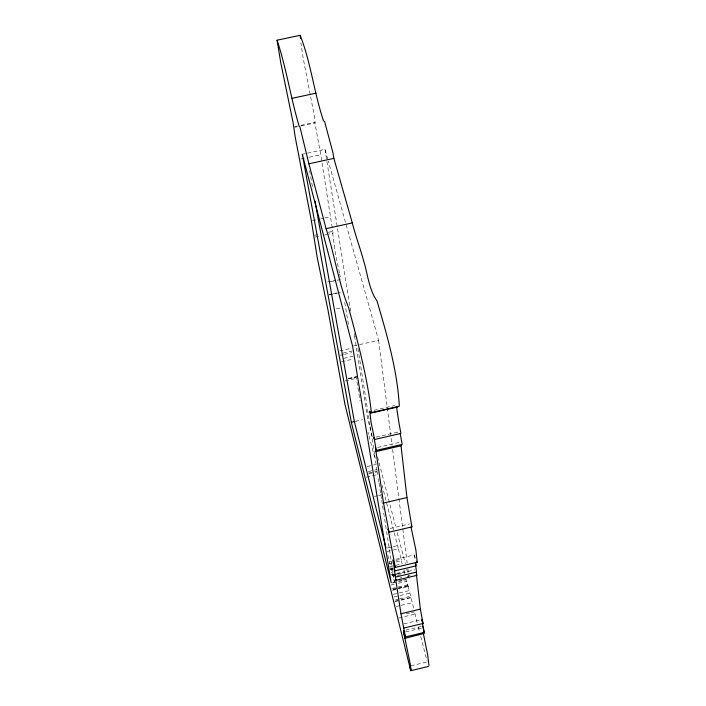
<?xml version="1.0" encoding="UTF-8"?>
<svg xmlns="http://www.w3.org/2000/svg" width="706" height="706" viewBox="0 0 706 706"><rect width="100%" height="100%" fill="white"/><g stroke="black" fill="none" stroke-linecap="round" stroke-linejoin="round"><path stroke-width="0.53" stroke-dasharray="3.53 2.65" d="M417.149 622.666L414.448 611.608M300.95 125.359L314.814 122.367L320.745 154.667L333.055 233.121L328.846 234.057M405.765 630.184L422.453 626.196M405.747 631.888L422.259 627.943M410.918 665.811L426.627 662.034M393.092 589.589L397.346 588.583M398.405 588.327L407.962 586.059L408.289 586.562L398.687 588.839M392.289 590.357L397.619 589.095M393.26 594.381L409.277 590.578L413.751 608.634M393.966 596.967L410.045 593.155M395.669 599.809L398.696 599.094M399.702 598.847L410.821 596.208M394.919 601.15L399.975 599.95M400.982 599.712L411.086 597.311M395.033 601.6L411.113 597.779M396.172 606.533L400.214 605.572M401.229 605.333L412.348 602.686M406.347 613.858L410.389 612.896M411.404 612.649L414.431 611.925M398.766 617.979L414.943 614.123M403.823 623.91L420.776 619.859M386.95 551.527L398.387 548.836L382.105 485.331M395.854 559.267L414.29 554.925L416.152 560.643M389.606 561.905L391.698 561.411M395.889 560.423L401.132 559.187L398.387 548.836M388.812 563.723L391.945 562.991M396.128 562.002L401.352 560.767L401.132 559.187M389.553 566.786L394.786 565.55M395.837 565.303L401.061 564.076M390.03 568.674L393.171 567.933M390.347 569.415L392.448 568.921M390.259 569.618L392.36 569.124M391.177 572.398L393.286 571.895M390.639 574.799L404.37 571.551M395.925 574.322L414.704 569.883M391.954 575.619L404.626 572.628L403.841 569.407M397.425 575.487L400.593 574.737M399.799 578.09L401.873 577.596M407.053 576.37L410.16 575.637M392.854 582.397L394.522 582.009L383.464 511.365M398.705 581.02L401.838 580.27M402.879 580.023L407.062 579.035M392.527 583.032L406.268 579.785L408.289 586.562M390.903 585.018L394.089 584.259M398.334 583.262L406.824 581.25M391.865 588.539L397.196 587.277M398.263 587.021L407.865 584.753M393.154 589.139L397.425 588.133M398.493 587.877L408.094 585.601M390.127 528.494L409.754 523.887M387.382 547.971L397.813 545.509M368.682 473.046L377.128 471.087M368.823 473.761L374.101 472.543M375.16 472.296L377.269 471.802M366.37 477.159L378.01 474.458M374.436 496.442L377.472 495.736M378.478 495.497L382.528 494.553M376.148 437.102L399.296 431.772M377.525 447.472L401.264 441.991M367.182 466.507L372.459 465.289M373.518 465.042L375.627 464.557M368.32 471.573L373.589 470.355M374.648 470.108L376.757 469.614M373.986 410.274L394.928 405.473M355.374 421.358L362.522 419.726M343.901 358.33L353 356.265M341.545 361.701L352.691 359.177M348.005 378.495L356.583 376.686M348.367 378.672L356.848 376.739M348.852 378.751L356.151 377.092L360.086 400.929M345.137 380.94L356.662 378.319M353.565 345.975L357.439 345.093M359.557 344.616L378.619 340.31L328.264 161.012M339.692 350.926L351.023 348.367M342.975 353.132L352.144 351.05M340.424 355.259L343.495 354.562M344.519 354.333L351.676 352.709M327.619 281.923L336.003 280.053M330.946 281.632L336.197 280.459M337.247 280.22L340.398 279.523M329.022 294.649L332.129 293.952M333.17 293.722L340.424 292.099M329.305 294.905L338.686 292.805M336.347 308.866L340.469 307.94M312.431 220.704L316.535 219.804M320.63 218.904L323.71 218.225M324.734 217.995L330.885 216.645M314.638 235.319L317.779 234.621M328.272 232.309L332.464 231.383L333.055 233.121M315.167 237.084L319.377 236.148M324.636 234.983L327.796 234.286M294.543 126.745L299.882 125.589M294.764 127.301L296.899 126.833M301.171 125.906L315.07 122.906L314.744 118.034L303.13 58.033L300.88 42.81M302.309 154.27L305.469 153.59M307.551 153.131L324.989 149.345L327.963 159.953M300.941 158.974L308.24 157.385M309.281 157.164L320.745 154.667M314.814 122.367L315.07 122.906M407.962 586.059L409.277 590.578M354.324 333.382L355.745 338.704M344.74 302.53L348.852 327.028M372.336 436.679L367.632 418.552L354.218 333.876M377.595 456.95L396.145 528.415M397.249 532.677L405.279 563.609M406.665 568.939L409.153 578.541M368.011 432.178L368.541 434.243M368.991 435.999L375.345 459.853M418.252 626.937L419.629 632.276M420.732 636.547L427.077 661.098M387.823 555.269L394.522 582.009M401.352 560.767L402.111 563.829M339.471 272.931L335.297 252.942L332.464 231.383M339.692 273.963L340.239 276.761M414.29 554.925L415.296 560.387M309.625 170.737L312.917 189.199M404.626 572.628L404.812 573.74M324.989 149.345L349.92 306.739M350.097 307.825L350.608 311.081M357.951 348.358L370.023 425.515M370.2 426.6L374.445 453.773M374.621 454.858L377.172 471.158M377.339 472.243L377.684 474.414M378.363 478.765L378.875 482.022M379.043 483.116L380.746 493.979M380.913 495.065L381.593 499.416M381.761 500.501L382.44 504.843M382.617 505.937L383.296 510.279M378.619 340.31L392.059 445.221M392.624 449.59L407.194 563.247M407.891 568.709L408.447 573.078"/><path stroke-width="1.06" d="M371.427 412.586C367.288 376.942 357.854 341.995 348.508 307.366C338.289 282.056 334.573 254.645 326.093 228.682L308.893 163.81L299.909 126.815L299.123 126.1C290.687 97.763 286.398 68.288 277.07 40.207L300.182 35.3C310.984 62.887 314.055 92.804 323.498 120.832L324.601 121.467L332.958 152.831L333.859 158.365L352.303 222.893C355.506 235.848 360.316 248.371 363.74 261.238C367.897 274.608 368.735 289.133 377.013 300.968C387.091 335.306 397.328 370.403 399.34 406.197L371.427 412.586L370.632 412.119L370.544 413.186L397.919 406.912M428.454 666.438L410.751 670.7L409.877 666.058L410.989 669.747L410.31 664.364L403.682 632.382L405.235 638.268L423.953 633.45M415.763 562.32L416.222 565.824L394.901 570.863L392.783 559.99L395.307 567.412L417.237 562.232L415.887 550.062L411.016 527.064M401.617 445.062L401.026 445.786L406.965 497.553L411.889 526.87L389.032 532.236L383.517 503.025L375.46 447.948L376.254 450.393L402.182 444.401L400.214 433.625M403.85 628.058L423.035 623.477L420.361 609.11L416.381 574.163L416.778 575.39L396.013 580.306L395.651 579.07L400.973 613.726L405.394 636.944L424.315 632.417L422.497 623.266M400.973 613.726L420.361 609.11M396.013 580.306L394.883 574.569L395.607 577.04L416.558 572.089L415.613 565.55M383.517 503.025L406.965 497.553M376.254 450.393L374.039 437.588L374.577 439.485L400.937 433.413C399.146 424.588 397.796 415.772 396.569 406.912M375.592 451.663L401.026 445.786M351.323 422.294L302.309 154.27L352.603 346.187L391.186 582.794L351.323 422.294L354.35 421.597L315.044 201.139M326.093 228.682L352.303 222.893M308.893 163.81L333.859 158.365M292.055 98.328L316.05 93.166M416.452 561.649L417.237 562.232M415.287 563.662L415.746 564.332M422.453 626.196L422.912 627.263M370.544 413.186L369.794 411.227L371.056 422.206L374.577 439.485M411.342 525.264L411.889 526.87M423.035 623.477L421.835 619.612L422.126 621.351M389.032 532.236L388.053 528.979L395.307 567.412M394.901 570.863L394.116 568.657L395.607 577.04M423.856 630.767L424.315 632.417M423.15 628.146L423.618 629.893M423.45 631.967L423.927 633.803M405.394 636.944L403.673 630.687L405.235 638.268M354.35 421.597L385.953 547.785M410.751 670.7L344.96 404.388L328.113 310.711L317.126 256.975L311.408 220.934L295.223 137.158L293.105 122.712L280.776 62.808L277.07 40.207M423.168 632.602L427.73 655.15L428.93 665.423M416.249 572.654L416.778 575.39M300.182 35.3L300.474 38.521"/></g></svg>
